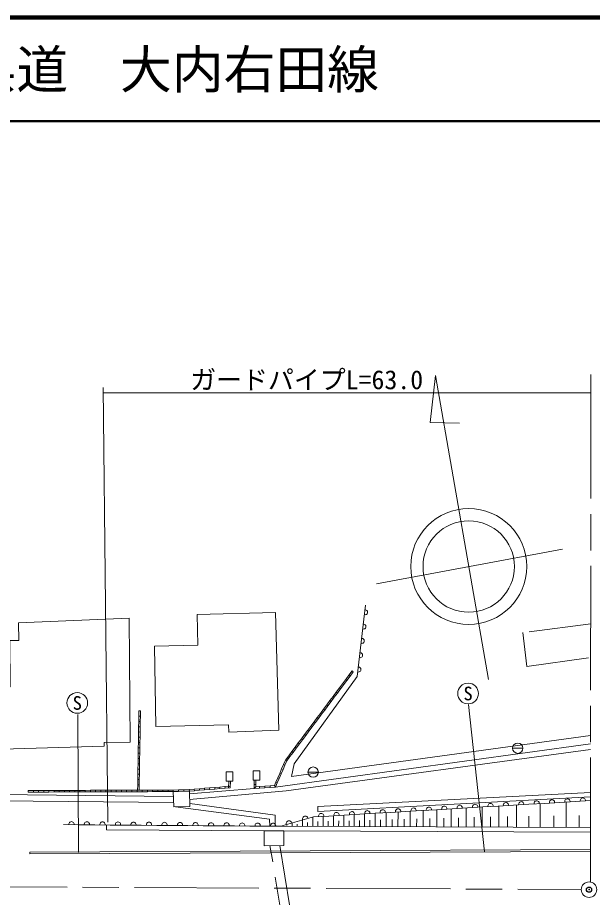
# Model space of a CAD drawing. Units: millimetres at full size, sheet at 1:1000; details may follow other scales. Extents: x 40000 to 680000, y 20000 to 380000.
# Drawn here: x 231856 to 287342, y 295054 to 380000 of the extents above; entities that cross this region are included whole.
import ezdxf
from ezdxf.enums import TextEntityAlignment as Align

# ---------------------------------------------------------------- set-up
doc = ezdxf.new("R2010")
doc.units = ezdxf.units.MM
doc.header["$LTSCALE"] = 1000
doc.header["$PDMODE"] = 32
doc.header["$PDSIZE"] = 500
doc.linetypes.add('CHAIN', pattern=[18.5, 12, -1.5, 3.5, -1.5])
doc.linetypes.add('DASHED', pattern=[7.5, 6, -1.5])
for name, color, linetype, lineweight in [('M-BGD', 7, 'Continuous', 13), ('M-BGD-EXST', 7, 'Continuous', 13), ('M-BMK', 2, 'CHAIN', 13), ('M-BMK-SRVR', 3, 'Continuous', 13), ('M-STR-HTXT', 7, 'Continuous', 13), ('M-TTL', 2, 'Continuous', 140), ('M-TTL-LINE', 7, 'Continuous', 50)]:
    doc.layers.add(name, color=color, linetype=linetype, lineweight=lineweight)
doc.layers.add('M-OTRS', color=6, linetype='Continuous')
doc.layers.add('M-TTL-TXT', color=7, linetype='Continuous')
doc.styles.add('ＭＳ ゴシック', font='')
doc.styles.get('ＭＳ ゴシック').set_extended_font_data('MS Gothic')

msp = doc.modelspace()

# ---------------------------------------------------------------- linework, layer by layer
at = {"layer": 'M-BGD'}
for p, q in [((265430, 323285), (265269, 321903)), ((265269, 321903), (265108, 320520)), ((265108, 320520), (264947, 319137)), ((264947, 319137), (264786, 317755)), ((264786, 317755), (264625, 316372)), ((263835, 316506), (264141, 316915)), ((264141, 316915), (264261, 316825)), ((263224, 315688), (263530, 316097)), ((263344, 315599), (263650, 316007)), ((263530, 316097), (263835, 316506)), ((263530, 316097), (263650, 316007)), ((263650, 316007), (263956, 316416)), ((263835, 316506), (263956, 316416)), ((263956, 316416), (264261, 316825)), ((262613, 314871), (262919, 315279)), ((262733, 314781), (263039, 315190)), ((262919, 315279), (263224, 315688)), ((262919, 315279), (263039, 315190)), ((263039, 315190), (263344, 315599)), ((263224, 315688), (263344, 315599)), ((262002, 314053), (262308, 314462)), ((262122, 313963), (262428, 314372)), ((262308, 314462), (262613, 314871)), ((262308, 314462), (262428, 314372)), ((262428, 314372), (262733, 314781)), ((262613, 314871), (262733, 314781)), ((261391, 313235), (261696, 313644)), ((261511, 313145), (261816, 313554)), ((261696, 313644), (262002, 314053)), ((261696, 313644), (261816, 313554)), ((261816, 313554), (262122, 313963)), ((262002, 314053), (262122, 313963)), ((243556, 312558), (243564, 313068)), ((243564, 313068), (243714, 313066)), ((243706, 312555), (243714, 313066)), ((260780, 312417), (261085, 312826)), ((260900, 312328), (261205, 312737)), ((261085, 312826), (261391, 313235)), ((261085, 312826), (261205, 312737)), ((261205, 312737), (261511, 313145)), ((261391, 313235), (261511, 313145)), ((243539, 311536), (243547, 312047)), ((243547, 312047), (243556, 312558)), ((243697, 312045), (243547, 312047)), ((243706, 312555), (243556, 312558)), ((243689, 311534), (243697, 312045)), ((243697, 312045), (243706, 312555)), ((260168, 311600), (260474, 312009)), ((260289, 311510), (260594, 311919)), ((260474, 312009), (260780, 312417)), ((260474, 312009), (260594, 311919)), ((260594, 311919), (260900, 312328)), ((260780, 312417), (260900, 312328)), ((243522, 310515), (243531, 311026)), ((243531, 311026), (243539, 311536)), ((243681, 311023), (243531, 311026)), ((243689, 311534), (243539, 311536)), ((243672, 310512), (243681, 311023)), ((243681, 311023), (243689, 311534)), ((259557, 310782), (259863, 311191)), ((259677, 310692), (259983, 311101)), ((259863, 311191), (260168, 311600)), ((259863, 311191), (259983, 311101)), ((259983, 311101), (260289, 311510)), ((260168, 311600), (260289, 311510)), ((243514, 310004), (243522, 310515)), ((243672, 310512), (243522, 310515)), ((243664, 310002), (243672, 310512)), ((258946, 309964), (259252, 310373)), ((259066, 309875), (259372, 310283)), ((259252, 310373), (259557, 310782)), ((259252, 310373), (259372, 310283)), ((259372, 310283), (259677, 310692)), ((259557, 310782), (259677, 310692)), ((243497, 308983), (243506, 309494)), ((243506, 309494), (243514, 310004)), ((243656, 309491), (243506, 309494)), ((243664, 310002), (243514, 310004)), ((243647, 308980), (243656, 309491)), ((243656, 309491), (243664, 310002)), ((256740, 305700), (287169, 309889)), ((258335, 309147), (258640, 309556)), ((258455, 309057), (258761, 309466)), ((258640, 309556), (258946, 309964)), ((258640, 309556), (258761, 309466)), ((258761, 309466), (259066, 309875)), ((258946, 309964), (259066, 309875)), ((243480, 307961), (243489, 308472)), ((243489, 308472), (243497, 308983)), ((243639, 308470), (243489, 308472)), ((243647, 308980), (243497, 308983)), ((243630, 307959), (243639, 308470)), ((243639, 308470), (243647, 308980)), ((258029, 308738), (257713, 308315)), ((257844, 308239), (258149, 308648)), ((258029, 308738), (258335, 309147)), ((258029, 308738), (258149, 308648)), ((258149, 308648), (258455, 309057)), ((258335, 309147), (258455, 309057)), ((243472, 307451), (243480, 307961)), ((243630, 307959), (243480, 307961)), ((243622, 307448), (243630, 307959)), ((257338, 307453), (257522, 307876)), ((257476, 307393), (257660, 307816)), ((257522, 307876), (257713, 308315)), ((257522, 307876), (257660, 307816)), ((257660, 307816), (257844, 308239)), ((257713, 308315), (257844, 308239)), ((243455, 306429), (243464, 306940)), ((243464, 306940), (243472, 307451)), ((243614, 306938), (243464, 306940)), ((243622, 307448), (243472, 307451)), ((243605, 306427), (243614, 306938)), ((243614, 306938), (243622, 307448)), ((252645, 307177), (251985, 307177)), ((251985, 307177), (251985, 306267)), ((252645, 306267), (252645, 307177)), ((255251, 307270), (254591, 307270)), ((254591, 307270), (254591, 306360)), ((255251, 306360), (255251, 307270)), ((256970, 306607), (257154, 307030)), ((257108, 306547), (257292, 306970)), ((257154, 307030), (257338, 307453)), ((257154, 307030), (257292, 306970)), ((257292, 306970), (257476, 307393)), ((257338, 307453), (257476, 307393)), ((243447, 305919), (243438, 305408)), ((243447, 305919), (243455, 306429)), ((243597, 305916), (243447, 305919)), ((243605, 306427), (243455, 306429)), ((243597, 305916), (243588, 305408)), ((243597, 305916), (243605, 306427)), ((251985, 306267), (252645, 306267)), ((252260, 306276), (252219, 305646)), ((252260, 306276), (252410, 306267)), ((252410, 306267), (252369, 305637)), ((254591, 306360), (255251, 306360)), ((254854, 306360), (254704, 306360)), ((254704, 306360), (254704, 305961)), ((254854, 305961), (254704, 305961)), ((254704, 305961), (254704, 305561)), ((254854, 306360), (254854, 305961)), ((254854, 305961), (254854, 305722)), ((255712, 305781), (256221, 305815)), ((256221, 305815), (256639, 305844)), ((256221, 305815), (256231, 305666)), ((256786, 306183), (256639, 305844)), ((256639, 305844), (256740, 305700)), ((256740, 305700), (256924, 306124)), ((256786, 306183), (256970, 306607)), ((256786, 306183), (256924, 306124)), ((256924, 306124), (257108, 306547)), ((256970, 306607), (257108, 306547)), ((227438, 305002), (246899, 304803)), ((233376, 305375), (232875, 305373)), ((232875, 305373), (232876, 305223)), ((233376, 305225), (232876, 305223)), ((233876, 305377), (233376, 305375)), ((233376, 305375), (233376, 305225)), ((233876, 305227), (233376, 305225)), ((234376, 305378), (233876, 305377)), ((233876, 305377), (233876, 305227)), ((234377, 305228), (233876, 305227)), ((234877, 305380), (234376, 305378)), ((234376, 305378), (234377, 305228)), ((234877, 305230), (234377, 305228)), ((235377, 305381), (234877, 305380)), ((234877, 305380), (234877, 305230)), ((235377, 305231), (234877, 305230)), ((235877, 305383), (235377, 305381)), ((235377, 305381), (235377, 305231)), ((235878, 305233), (235377, 305231)), ((236378, 305385), (235877, 305383)), ((235877, 305383), (235878, 305233)), ((236378, 305235), (235878, 305233)), ((236878, 305386), (236378, 305385)), ((236378, 305385), (236378, 305235)), ((236878, 305236), (236378, 305235)), ((237378, 305388), (236878, 305386)), ((236878, 305386), (236878, 305236)), ((237379, 305238), (236878, 305236)), ((237879, 305390), (237378, 305388)), ((237378, 305388), (237379, 305238)), ((237879, 305240), (237379, 305238)), ((238379, 305391), (237879, 305390)), ((237879, 305390), (237879, 305240)), ((238379, 305241), (237879, 305240)), ((238879, 305393), (238379, 305391)), ((238379, 305391), (238379, 305241)), ((238880, 305243), (238379, 305241)), ((239380, 305395), (238879, 305393)), ((238879, 305393), (238880, 305243)), ((239380, 305245), (238880, 305243)), ((239880, 305396), (239380, 305395)), ((239380, 305395), (239380, 305245)), ((239880, 305246), (239380, 305245)), ((240380, 305398), (239880, 305396)), ((239880, 305396), (239880, 305246)), ((240381, 305248), (239880, 305246)), ((240881, 305399), (240380, 305398)), ((240380, 305398), (240381, 305248)), ((240881, 305249), (240381, 305248)), ((241381, 305401), (240881, 305399)), ((240881, 305399), (240881, 305249)), ((241381, 305251), (240881, 305249)), ((241881, 305403), (241381, 305401)), ((241381, 305401), (241381, 305251)), ((241882, 305253), (241381, 305251)), ((242382, 305404), (241881, 305403)), ((241881, 305403), (241882, 305253)), ((242382, 305254), (241882, 305253)), ((242882, 305406), (242382, 305404)), ((242382, 305404), (242382, 305254)), ((242882, 305256), (242382, 305254)), ((243382, 305408), (242882, 305406)), ((242882, 305406), (242882, 305256)), ((243383, 305258), (242882, 305256)), ((243883, 305409), (243382, 305408)), ((243382, 305408), (243383, 305258)), ((243883, 305259), (243383, 305258)), ((244383, 305411), (243883, 305409)), ((243883, 305409), (243883, 305259)), ((244383, 305261), (243883, 305259)), ((244883, 305413), (244383, 305411)), ((244383, 305411), (244383, 305261)), ((244884, 305263), (244383, 305261)), ((245384, 305414), (244883, 305413)), ((244883, 305413), (244884, 305263)), ((245384, 305264), (244884, 305263)), ((245884, 305416), (245384, 305414)), ((245384, 305414), (245384, 305264)), ((245885, 305266), (245384, 305264)), ((246384, 305418), (245884, 305416)), ((245884, 305416), (245885, 305266)), ((246385, 305268), (245885, 305266)), ((246885, 305419), (246384, 305418)), ((246384, 305418), (246385, 305268)), ((246885, 305269), (246385, 305268)), ((247397, 305434), (246881, 305419)), ((246885, 305419), (246885, 305269)), ((247402, 305284), (246885, 305269)), ((246885, 305269), (246929, 303790)), ((247914, 305449), (247397, 305434)), ((247397, 305434), (247402, 305284)), ((247918, 305300), (247402, 305284)), ((248430, 305465), (247914, 305449)), ((247914, 305449), (247918, 305300)), ((248435, 305315), (247918, 305300)), ((248914, 305504), (248422, 305464)), ((248430, 305465), (248435, 305315)), ((248926, 305355), (248435, 305315)), ((248478, 303835), (248435, 305315)), ((248442, 305044), (254704, 305561)), ((249406, 305545), (248914, 305504)), ((248914, 305504), (248926, 305355)), ((249418, 305395), (248926, 305355)), ((249898, 305585), (249406, 305545)), ((249406, 305545), (249418, 305395)), ((249910, 305435), (249418, 305395)), ((250390, 305625), (249898, 305585)), ((249898, 305585), (249910, 305435)), ((250402, 305476), (249910, 305435)), ((250881, 305666), (250390, 305625)), ((250390, 305625), (250402, 305476)), ((250894, 305516), (250402, 305476)), ((251373, 305706), (250881, 305666)), ((250881, 305666), (250894, 305516)), ((251386, 305556), (250894, 305516)), ((251865, 305746), (251373, 305706)), ((251373, 305706), (251386, 305556)), ((251877, 305597), (251386, 305556)), ((252357, 305786), (251865, 305746)), ((251865, 305746), (251877, 305597)), ((252369, 305637), (251877, 305597)), ((252357, 305786), (252369, 305637)), ((254854, 305722), (254704, 305561)), ((254704, 305561), (255213, 305596)), ((255203, 305746), (254854, 305722)), ((255203, 305746), (255712, 305781)), ((255203, 305746), (255213, 305596)), ((255213, 305596), (255722, 305631)), ((255712, 305781), (255722, 305631)), ((255722, 305631), (256231, 305666)), ((256231, 305666), (256740, 305700)), ((246916, 304210), (227408, 304388)), ((281222, 304047), (282708, 304135)), ((282315, 304112), (282306, 301821)), ((282708, 304135), (284194, 304222)), ((284194, 304222), (285680, 304309)), ((284822, 304259), (284813, 301811)), ((285680, 304309), (287166, 304397)), ((246929, 303790), (248478, 303835)), ((266364, 303173), (267849, 303261)), ((267849, 303261), (269335, 303348)), ((268572, 301874), (268577, 303303)), ((269335, 303348), (270821, 303435)), ((269760, 301869), (269766, 303373)), ((270821, 303435), (272307, 303523)), ((271010, 301864), (271016, 303447)), ((272307, 303523), (273793, 303610)), ((272325, 301859), (272332, 303524)), ((273709, 301854), (273716, 303606)), ((273793, 303610), (275279, 303698)), ((275165, 301848), (275172, 303691)), ((275279, 303698), (276765, 303785)), ((276697, 301842), (276704, 303781)), ((276765, 303785), (278251, 303872)), ((278251, 303872), (279736, 303960)), ((278308, 301836), (278316, 303876)), ((279736, 303960), (281222, 304047)), ((280004, 301830), (280012, 303976)), ((258846, 302370), (260420, 302823)), ((259349, 301909), (259351, 302516)), ((260349, 301905), (260352, 302804)), ((260420, 302823), (261906, 302911)), ((261349, 301902), (261353, 302878)), ((261906, 302911), (263392, 302998)), ((262349, 301898), (262353, 302937)), ((262849, 301896), (262851, 302431)), ((263349, 301894), (263353, 302996)), ((263392, 302998), (264878, 303086)), ((263849, 301892), (263851, 302459)), ((264349, 301890), (264353, 303055)), ((264849, 301888), (264851, 302486)), ((264878, 303086), (266364, 303173)), ((265349, 301886), (265354, 303114)), ((265852, 301884), (265855, 302514)), ((266369, 301882), (266374, 303174)), ((266899, 301880), (266902, 302543)), ((267443, 301878), (267448, 303237)), ((268000, 301876), (268003, 302573)), ((269158, 301872), (269161, 302605)), ((270377, 301867), (270380, 302638)), ((271659, 301862), (271662, 302673)), ((273008, 301857), (273012, 302711)), ((274428, 301851), (274431, 302750)), ((275921, 301845), (275925, 302791)), ((277492, 301839), (277496, 302834)), ((279145, 301833), (279149, 302879)), ((281214, 302912), (281210, 301825)), ((283629, 302938), (283624, 301816)), ((286056, 302964), (286052, 301806)), ((236302, 302078), (237799, 302067)), ((237799, 302067), (239297, 302055)), ((239297, 302055), (240795, 302044)), ((240428, 301593), (240432, 302047)), ((255652, 301478), (240428, 301593)), ((240795, 302044), (242293, 302032)), ((242293, 302032), (243791, 302021)), ((243791, 302021), (245289, 302009)), ((245289, 302009), (246787, 301998)), ((246787, 301998), (248285, 301986)), ((248285, 301986), (249783, 301975)), ((249783, 301975), (251281, 301963)), ((251281, 301963), (252778, 301952)), ((252778, 301952), (254276, 301940)), ((254276, 301940), (255774, 301929)), ((255774, 301929), (257272, 301917)), ((257272, 301917), (258846, 302370)), ((287164, 301802), (257272, 301917)), ((257349, 301917), (257349, 301939)), ((257849, 301915), (257849, 301999)), ((258349, 301913), (258350, 302228)), ((258849, 301911), (258850, 302141)), ((259849, 301907), (259850, 302284)), ((260849, 301903), (260851, 302376)), ((261849, 301900), (261851, 302404)), ((257552, 301497), (255652, 301478)), ((255652, 301478), (255667, 300048)), ((257552, 301497), (287164, 301344)), ((257567, 300067), (257552, 301497)), ((255667, 300048), (257567, 300067)), ((233030, 299430), (287163, 299681)), ((233030, 299430), (233031, 299250)), ((233031, 299250), (287163, 299501))]:
    msp.add_line(p, q, dxfattribs=at)
at = {"layer": 'M-BGD', "linetype": 'DASHED'}
for p, q in [((257698, 291085), (256220, 300053)), ((257158, 300063), (258648, 291063))]:
    msp.add_line(p, q, dxfattribs=at)
at = {"layer": 'M-BGD'}
for points in [[(242614, 322001), (242726, 310057), (240208, 310016), (240203, 309662), (230362, 309371), (230229, 315370), (231131, 315370), (231096, 319860), (231963, 319865), (231929, 321550)], [(256751, 322561), (257083, 311187), (252258, 311017), (252220, 311707), (245198, 311541), (245061, 319325), (249252, 319416), (249201, 322375)]]:
    msp.add_lwpolyline(points, close=True, dxfattribs=at)
at = {"layer": 'M-BGD', "linetype": 'DASHED'}
msp.add_lwpolyline([(287177, 321477), (280628, 320619), (281026, 317360), (287175, 318230)], dxfattribs=at)
at = {"layer": 'M-BGD'}
for points in [[(287170, 310670), (258305, 306712), (258568, 307958), (264625, 316372)], [(287169, 309336), (257787, 305349), (248458, 304515)], [(287166, 304768), (260845, 303361), (260825, 303841), (287166, 305186)], [(248470, 304117), (256721, 303001), (256721, 301921)], [(256201, 301925), (256183, 302608), (247114, 303795)]]:
    msp.add_lwpolyline(points, dxfattribs=at)
for centre, radius, start, end in [((265410, 322587), 240, 248.79075, 97.92506), ((265249, 321204), 240, 248.79197, 97.92412), ((265088, 319822), 240, 248.79092, 97.92734), ((264927, 318439), 240, 248.79197, 97.92412), ((264766, 317056), 240, 248.79075, 97.92506), ((277505, 303876), 253, 352.54079, 194.19104), ((278991, 303963), 253, 352.54079, 194.19104), ((280477, 304051), 253, 352.54079, 194.19104), ((281963, 304138), 253, 352.54068, 194.19116), ((283448, 304226), 253, 352.54396, 194.19005), ((284934, 304313), 253, 352.54396, 194.19005), ((286420, 304400), 253, 352.54396, 194.19005), ((264132, 303089), 253, 352.5418, 194.1899), ((265618, 303177), 253, 352.54107, 194.19307), ((267104, 303264), 253, 352.54295, 194.19119), ((268590, 303352), 253, 352.54295, 194.19119), ((270075, 303439), 253, 352.54295, 194.19119), ((271561, 303526), 253, 352.54295, 194.19119), ((273047, 303614), 253, 352.54295, 194.19119), ((274533, 303701), 253, 352.54295, 194.19119), ((276019, 303789), 253, 352.54295, 194.19119), ((258052, 302169), 274, 10.66116, 201.45912), ((259626, 302622), 274, 10.66169, 201.45859), ((261160, 302915), 253, 352.5418, 194.1899), ((262646, 303002), 253, 352.5418, 194.1899), ((237051, 302119), 254, 349.0925, 190.0285), ((238549, 302107), 254, 349.09365, 190.02737), ((240047, 302096), 254, 349.0925, 190.0285), ((241545, 302084), 254, 349.09345, 190.02527), ((243042, 302073), 254, 349.09552, 190.02549), ((244540, 302061), 254, 349.09551, 190.02551), ((246038, 302050), 254, 349.09365, 190.02737), ((247536, 302038), 254, 349.09363, 190.02738), ((249034, 302027), 254, 349.09345, 190.02527), ((250532, 302015), 254, 349.0923, 190.0264), ((252030, 302004), 254, 349.09552, 190.02549), ((253528, 301992), 254, 349.09365, 190.02737), ((255026, 301981), 254, 349.09365, 190.02737), ((256524, 301969), 254, 349.09365, 190.02737)]:
    msp.add_arc(centre, radius, start, end, dxfattribs=at)
at = {"layer": 'M-BGD-EXST'}
for p, q in [((275377, 313672), (276916, 299454)), ((237679, 312718), (237744, 299394)), ((279633, 309461), (280633, 309461)), ((259887, 307147), (260887, 307147))]:
    msp.add_line(p, q, dxfattribs=at)
for centre, radius in [((275342, 314742), 1000), ((237616, 313827), 1000), ((280133, 309461), 500), ((260387, 307147), 500)]:
    msp.add_circle(centre, radius, dxfattribs=at)
at = {"layer": 'M-BMK'}
for p, q in [((287161, 296553), (287193, 346721)), ((187632, 296285), (286267, 295809))]:
    msp.add_line(p, q, dxfattribs=at)
at = {"layer": 'M-BMK-SRVR'}
msp.add_line((266508, 325341), (284457, 328690), dxfattribs=at)
msp.add_lwpolyline([(274519, 340829), (271688, 340912), (272194, 345441), (277304, 316100)], dxfattribs=at)
for centre, radius in [((275405, 327001), 5595), ((275405, 327001), 4409), ((287017, 295805), 750)]:
    msp.add_circle(centre, radius, dxfattribs=at)
at = {"layer": 'M-OTRS'}
msp.add_point((287017, 295805), dxfattribs=at)
msp.add_point((287017, 295805), dxfattribs=at)
at = {"layer": 'M-STR-HTXT'}
for p, q in [((240100, 344286), (240551, 302333)), ((287191, 343786), (240106, 343786))]:
    msp.add_line(p, q, dxfattribs=at)
at = {"layer": 'M-TTL'}
msp.add_line((680000, 380000), (40000, 380000), dxfattribs=at)
at = {"layer": 'M-TTL-LINE'}
msp.add_line((40000, 370000), (680000, 370000), dxfattribs=at)

# ---------------------------------------------------------------- texts
at = {"layer": 'M-BGD-EXST', "style": 'ＭＳ ゴシック'}
for p in [(275342, 314742), (237616, 313827)]:
    msp.add_text('S', height=1320, dxfattribs=at).set_placement(p, align=Align.MIDDLE_CENTER)
at = {"layer": 'M-STR-HTXT', "style": 'ＭＳ ゴシック'}
msp.add_text('ガードパイプL=63.0', height=1833, dxfattribs=at).set_placement((259764, 345036), align=Align.MIDDLE_CENTER)
at = {"layer": 'M-TTL-TXT', "style": 'ＭＳ ゴシック'}
msp.add_text('一般県道\u3000大内右田線', height=3666, dxfattribs=at).set_placement((216734, 375000), align=Align.MIDDLE_LEFT)

doc.saveas('drawing.dxf')
